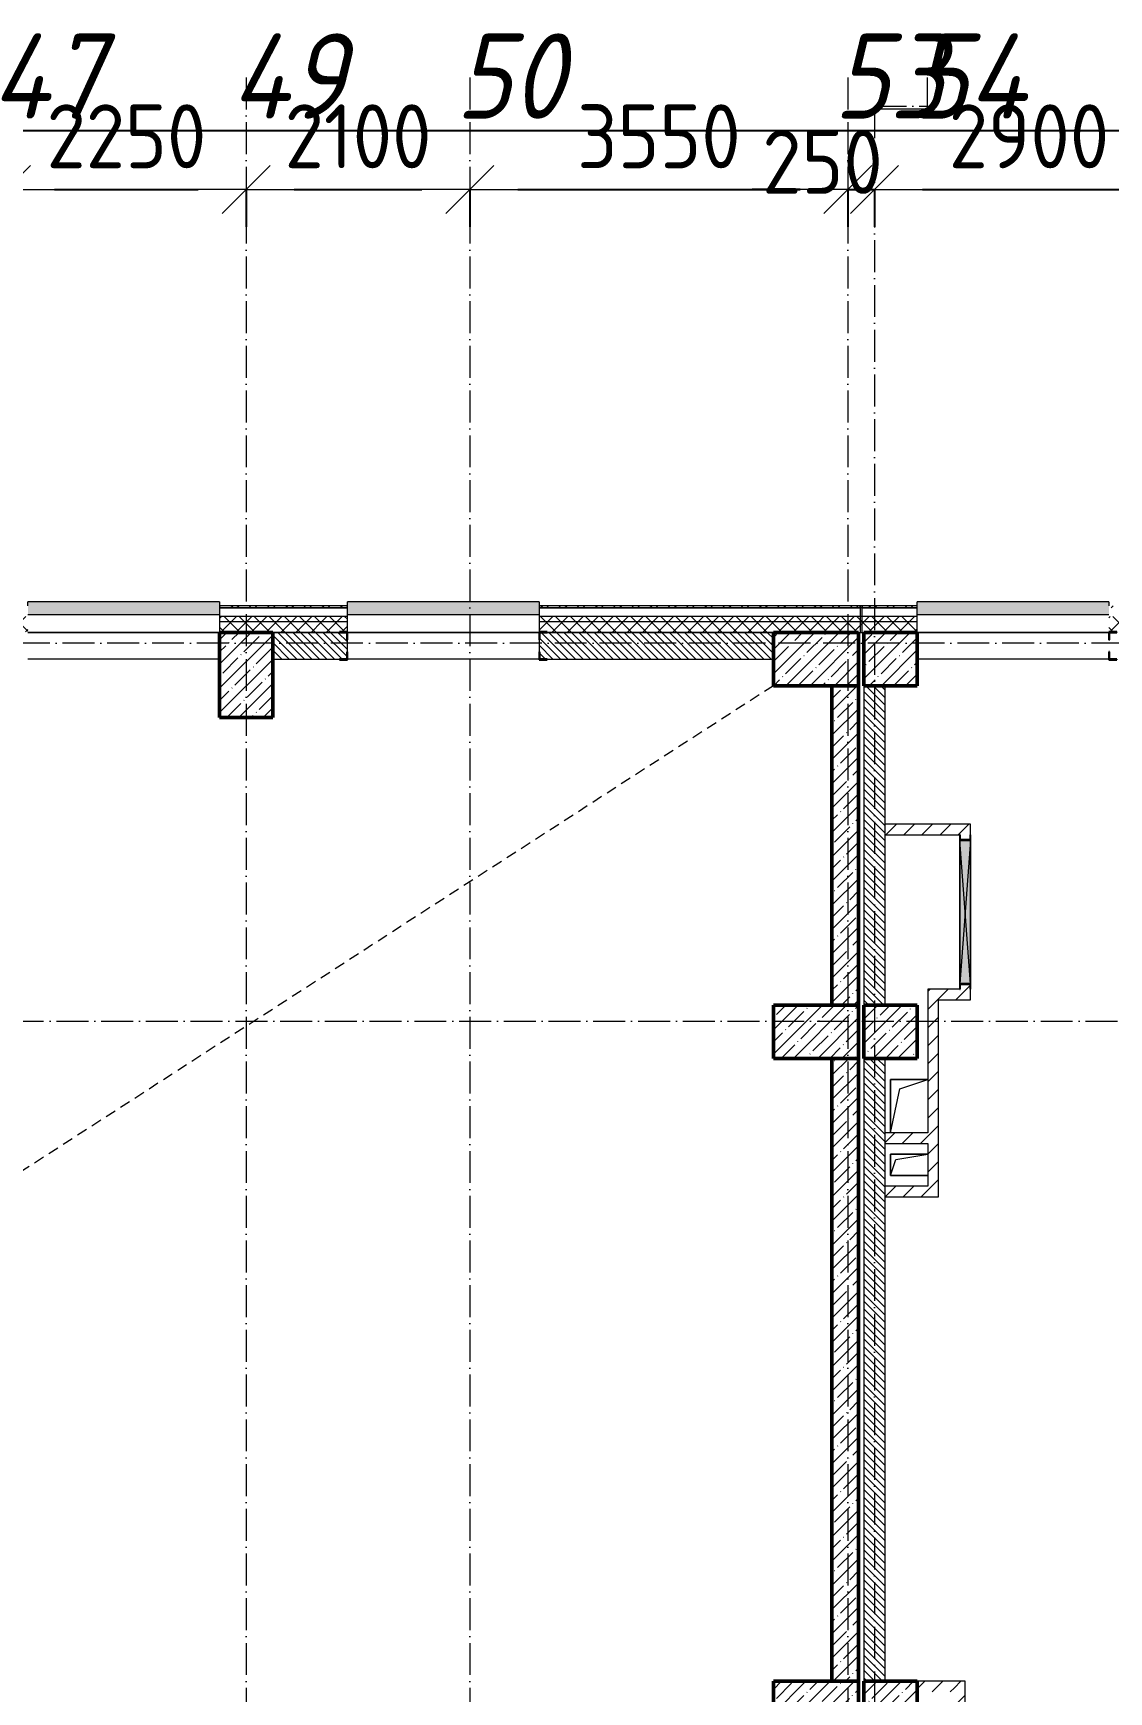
# Model space of a CAD drawing. Header units: millimetres. Extents: x 2294 to 908349, y -83289 to 219220.
# Drawn here: x 74513 to 84613, y 81756 to 97335 of the extents above; entities that cross this region are included whole.
import ezdxf

# ---------------------------------------------------------------- set-up
doc = ezdxf.new("R2010")
doc.units = ezdxf.units.MM
doc.linetypes.add('200_ШТРИХ_ш1п0_6_', pattern=[160, 100, -60])
doc.linetypes.add('50_200_ШТРИХ_1Т_ш5_п1_п1_', pattern=[700, 500, -100, 0, -100])
for name, color, linetype, lineweight in [('A-____-____-DIMS', 7, 'Continuous', 9), ('A-DETL-____-OTLN-3', 7, '200_ШТРИХ_ш1п0_6_', 9), ('A-DETL-GENF-OTLN', 7, 'Continuous', 9), ('A-FLOR-____-OTLN', 7, 'Continuous', 9), ('A-GENM-____-MCUT', 7, 'Continuous', 25), ('A-GENM-____-OTLN', 7, 'Continuous', 9), ('A-GENM-____-OTLN-1', 7, 'Continuous', 25), ('A-GLAZ-____-OTLN', 7, 'Continuous', 9), ('A-WALL-____-MCUT', 7, 'Continuous', 13), ('A-WALL-____-MCUT-1', 7, 'Continuous', 9), ('A-WALL-____-MCUT-2', 7, 'Continuous', 50), ('A-WALL-____-OTLN', 7, 'Continuous', 9), ('A-WALL-____-PATT-1', 7, 'Continuous', 9), ('A-WALL-FNSH-MCUT-1', 7, 'Continuous', 9), ('S-COLS-____-MCUT', 7, 'Continuous', 50), ('S-COLS-____-OTLN', 7, 'Continuous', 9), ('S-GRID-____-IDEN', 7, 'Continuous', 9), ('S-GRID-____-OTLN', 7, 'Continuous', 9), ('S-GRID-____-OTLN-1', 7, '50_200_ШТРИХ_1Т_ш5_п1_п1_', 9)]:
    doc.layers.add(name, color=color, linetype=linetype, lineweight=lineweight)
doc.layers.add('A-GLAZ-____-OTLN-1', color=7, linetype='Continuous', lineweight=9, true_color=0xc0c0c0)
doc.styles.add('ISOCPEUR_I_9', font='isocpeui.ttf', dxfattribs={"width": 0.9, "height": 250})
doc.styles.add('СПДС', font='isocpeur.ttf', dxfattribs={"width": 0.9})
doc.dimstyles.new('Размера А3', dxfattribs={"dimtxt": 800, "dimasz": 450, "dimexe": 350, "dimexo": 100, "dimgap": 200, "dimtad": 1, "dimdec": 0, "dimrnd": 10, "dimzin": 0, "dimdsep": 46, "dimtxsty": 'СПДС', "dimblk": 'ARROWHEAD_6', "dimcen": 1, "dimclrd": 5, "dimclre": 5, "dimclrt": 5, "dimazin": 0, "dimtfac": 1, "dimtdec": 0, "dimtmove": 2, "dimatfit": 3, "dimfxl": 1, "dimtolj": 1, "dimtzin": 0, "dimarcsym": 0})
pattern_1 = [(45, (7562.79, 6025.28), (-70.71068, 70.71068), []), (135, (7562.79, 6025.28), (-70.71068, -70.71068), [])]
pattern_2 = [(45, (7562.79, 6025.28), (-114.04925, 114.04925), []), (45, (7676.84, 6025.28), (-114.04925, 114.04925), [201.612, -40.322, 3.353, -36.97])]
pattern_3 = [(45, (7562.79, 6025.28), (-85.53659, 85.53659), []), (45, (7619.81, 6025.28), (-85.53659, 85.53659), [])]
pattern_4 = [(135, (7562.787, 6025.276), (-35.35534, -35.35534), [])]
pattern_5 = [(45, (7562.79, 6025.28), (-84.85281, 84.85281), [])]

# ---------------------------------------------------------------- blocks, each defined once
blk = doc.blocks.new('BSC_Колонна _Прямоугольная - 500х800-V80-АР1_План отверстий 2 этажа в осях 1-64_Ю-ЯЯ')
at = {"layer": 'S-COLS-____-OTLN'}
h = blk.add_hatch(dxfattribs=at)
h.set_pattern_fill('FP_93', color=256, style=0, pattern_type=2)
h.set_pattern_definition([(225, (68950, 85281.04), (114.04925, -114.04925), []), (225, (68835.95, 85281.04), (114.04925, -114.04925), [201.613, -40.323, 3.353, -36.97])])
h.paths.add_polyline_path([(250, 400), (-250, 400), (-250, -400), (250, -400)], flags=0)
at = {"layer": 'S-COLS-____-MCUT'}
for p, q in [((250, 400), (-250, 400)), ((-250, 400), (-250, -400)), ((250, -400), (250, 400)), ((-250, -400), (250, -400))]:
    blk.add_line(p, q, dxfattribs=at)
blk = doc.blocks.new('BSC_Колонна _Прямоугольная - 500х800-V81-АР1_План отверстий 2 этажа в осях 1-64_Ю-ЯЯ')
at = {"layer": 'S-COLS-____-OTLN'}
h = blk.add_hatch(dxfattribs=at)
h.set_pattern_fill('FP_94', color=256, style=0, pattern_type=2)
h.set_pattern_definition([(315, (-85431.04, 74300), (114.04925, 114.04925), []), (315, (-85431.04, 74185.95), (114.04925, 114.04925), [201.613, -40.323, 3.353, -36.97])])
h.paths.add_polyline_path([(-250, 400), (-250, -400), (250, -400), (250, 400)], flags=0)
at = {"layer": 'S-COLS-____-MCUT'}
for p, q in [((250, 400), (-250, 400)), ((-250, 400), (-250, -400)), ((250, -400), (250, 400)), ((-250, -400), (250, -400))]:
    blk.add_line(p, q, dxfattribs=at)
blk = doc.blocks.new('BSC_Колонна _Прямоугольная - 500х800-V82-АР1_План отверстий 2 этажа в осях 1-64_Ю-ЯЯ')
at = {"layer": 'S-COLS-____-OTLN'}
h = blk.add_hatch(dxfattribs=at)
h.set_pattern_fill('FP_95', color=256, style=0, pattern_type=2)
h.set_pattern_definition([(315, (-81931.04, 74300), (114.04925, 114.04925), []), (315, (-81931.04, 74185.95), (114.04925, 114.04925), [201.613, -40.323, 3.353, -36.97])])
h.paths.add_polyline_path([(-250, 400), (-250, -400), (250, -400), (250, 400)], flags=0)
at = {"layer": 'S-COLS-____-MCUT'}
for p, q in [((250, 400), (-250, 400)), ((-250, 400), (-250, -400)), ((250, -400), (250, 400)), ((-250, -400), (250, -400))]:
    blk.add_line(p, q, dxfattribs=at)
blk = doc.blocks.new('BSC_Колонна _Прямоугольная - 500х800-V83-АР1_План отверстий 2 этажа в осях 1-64_Ю-ЯЯ')
at = {"layer": 'S-COLS-____-OTLN'}
h = blk.add_hatch(dxfattribs=at)
h.set_pattern_fill('FP_96', color=256, style=0, pattern_type=2)
h.set_pattern_definition([(315, (-75581.04, 74300), (114.04925, 114.04925), []), (315, (-75581.04, 74185.95), (114.04925, 114.04925), [201.613, -40.323, 3.353, -36.97])])
h.paths.add_polyline_path([(-250, 400), (-250, -400), (250, -400), (250, 400)], flags=0)
at = {"layer": 'S-COLS-____-MCUT'}
for p, q in [((250, 400), (-250, 400)), ((-250, 400), (-250, -400)), ((250, -400), (250, 400)), ((-250, -400), (250, -400))]:
    blk.add_line(p, q, dxfattribs=at)
blk = doc.blocks.new('BSC_Колонна _Прямоугольная - 500х500-V92-АР1_План отверстий 2 этажа в осях 1-64_Ю-ЯЯ')
at = {"layer": 'S-COLS-____-OTLN'}
h = blk.add_hatch(dxfattribs=at)
h.set_pattern_fill('FP_105', color=256, style=0, pattern_type=2)
h.set_pattern_definition([(45, (-75000, -85431.04), (-114.04925, 114.04925), []), (45, (-74885.95, -85431.04), (-114.04925, 114.04925), [201.613, -40.323, 3.353, -36.97])])
h.paths.add_polyline_path([(-250, -250), (250, -250), (250, 250), (-250, 250)], flags=0)
at = {"layer": 'S-COLS-____-MCUT'}
for p, q in [((250, 250), (-250, 250)), ((-250, 250), (-250, -250)), ((250, -250), (250, 250)), ((-250, -250), (250, -250))]:
    blk.add_line(p, q, dxfattribs=at)
blk = doc.blocks.new('BSC_Колонна _Прямоугольная - 500х500-V93-АР1_План отверстий 2 этажа в осях 1-64_Ю-ЯЯ')
at = {"layer": 'S-COLS-____-OTLN'}
h = blk.add_hatch(dxfattribs=at)
h.set_pattern_fill('FP_106', color=256, style=0, pattern_type=2)
h.set_pattern_definition([(45, (-75000, -75581.04), (-114.04925, 114.04925), []), (45, (-74885.95, -75581.04), (-114.04925, 114.04925), [201.613, -40.323, 3.353, -36.97])])
h.paths.add_polyline_path([(-250, -250), (250, -250), (250, 250), (-250, 250)], flags=0)
at = {"layer": 'S-COLS-____-MCUT'}
for p, q in [((250, 250), (-250, 250)), ((-250, 250), (-250, -250)), ((250, -250), (250, 250)), ((-250, -250), (250, -250))]:
    blk.add_line(p, q, dxfattribs=at)
blk = doc.blocks.new('Фахверк_СКБ_Уголок - 250_2700-27497298-АР1_План отверстий 2 этажа в осях 1-64_Ю-ЯЯ')
at = {"layer": 'A-GENM-____-MCUT'}
for p, q in [((200, 181), (125, 181)), ((125, 181), (125, 106)), ((131, 106), (131, 175)), ((131, 175), (200, 175)), ((200, 175), (200, 181)), ((125, 106), (131, 106)), ((131, -6), (125, -6)), ((125, -6), (125, -81)), ((125, -81), (200, -81)), ((131, -75), (131, -6)), ((200, -75), (131, -75)), ((200, -81), (200, -75))]:
    blk.add_line(p, q, dxfattribs=at)
blk = doc.blocks.new('AR_Отверстие прямоугольное _в плите_ - AR_Отверстие прямоугольное _в плите_-V179-АР1_План отверстий 2 этажа в осях 1-64_Ю-ЯЯ')
at = {"layer": 'A-GENM-____-OTLN'}
for p, q in [((175, 250), (-175, 250)), ((-175, 250), (-175, -250)), ((-175, -250), (-87, 163)), ((-87, 163), (175, 250))]:
    blk.add_line(p, q, dxfattribs=at)
blk = doc.blocks.new('AR_Отверстие прямоугольное _в плите_ - AR_Отверстие прямоугольное _в плите_-30552592-АР1_План отверстий 2 этажа в осях 1-64_Ю-ЯЯ')
at = {"layer": 'A-GENM-____-OTLN'}
for p, q in [((175, 100), (-175, 100)), ((-175, 100), (-175, -100)), ((-175, -100), (-125, 50)), ((-125, 50), (175, 100)), ((-175, -100), (175, -100))]:
    blk.add_line(p, q, dxfattribs=at)
blk = doc.blocks.new('Отлив_СКБ - Отлив витража_120_НВФ-31885689-АР1_План отверстий 2 этажа в осях 1-64_Ю-ЯЯ')
at = {"layer": 'A-GLAZ-____-OTLN-1'}
for points in [[(1800, 2), (1800, 120), (0, 120), (0, 2), (737, 2)], [(1800, 0), (1800, 2), (0, 2), (0, 0), (737, 0)]]:
    blk.add_hatch(color=256, dxfattribs=at).paths.add_polyline_path(points, flags=0)
at = {"layer": 'A-GLAZ-____-OTLN'}
for p, q in [((0, 83), (0, 120)), ((1800, 120), (0, 120)), ((0, 2), (1800, 2)), ((1800, 120), (1800, 83)), ((1800, 0), (0, 0))]:
    blk.add_line(p, q, dxfattribs=at)
blk = doc.blocks.new('Стены 2 - Стены 4-31194547-АР1_План отверстий 2 этажа в осях 1-64_Ю-ЯЯ')
at = {"layer": 'A-WALL-____-MCUT'}
for p, q in [((-1799, 41030), (-1799, 41010)), ((-1549, 41030), (-1799, 41030)), ((-1799, 41010), (-1549, 41010)), ((-1549, 41010), (-1549, 41030))]:
    blk.add_line(p, q, dxfattribs=at)
blk = doc.blocks.new('AR_Отверстие прямоугольное _в стене_ - AR_Отверстие прямоугольное _в стене__ОВ-36825274-АР1_План отверстий 2 этажа в осях 1-64_Ю-ЯЯ')
at = {"layer": 'A-GLAZ-____-OTLN'}
blk.add_hatch(color=256, dxfattribs=at).paths.add_polyline_path([(675, -50), (675, 50), (-675, 50), (-675, -50), (1, -50)], flags=0)
at = {"layer": 'A-DETL-GENF-OTLN'}
for p, q in [((-675, 50), (675, 50)), ((675, 50), (-675, -50)), ((-675, 50), (675, -50)), ((675, 50), (-675, 50)), ((675, -50), (-675, -50)), ((-675, -50), (675, -50))]:
    blk.add_line(p, q, dxfattribs=at)
blk = doc.blocks.new('154_Фахверк_СКБ_Швеллер - Тип_100_3960-28318856-АР1_План отверстий 2 этажа в осях 1-64_Ю-ЯЯ')
at = {"layer": 'A-GENM-____-MCUT'}
for p, q in [((175, 50), (125, 50)), ((125, 50), (125, -50)), ((128, 47), (175, 47)), ((128, -47), (128, 47)), ((175, 47), (175, 50)), ((125, -50), (175, -50)), ((175, -47), (128, -47)), ((175, -50), (175, -47))]:
    blk.add_line(p, q, dxfattribs=at)
blk = doc.blocks.new('2floor')
at = {"layer": 'A-WALL-____-PATT-1'}
h = blk.add_hatch(dxfattribs=at)
h.set_pattern_fill('FP_3', color=256, style=0, pattern_type=2)
h.set_pattern_definition(pattern_3)
h.paths.add_polyline_path([(82278, 91936), (82278, 91956), (79263, 91956), (79263, 91936), (81783, 91936)], flags=0)
h.paths.add_polyline_path([(77463, 91936), (77463, 91956), (76263, 91956), (76263, 91936)], flags=0)
h.paths.add_polyline_path([(74463, 91936), (74463, 91956), (73263, 91956), (73263, 91936)], flags=0)
h.paths.add_polyline_path([(71463, 91936), (71463, 91956), (70213, 91956), (70213, 91936), (71178, 91936)], flags=0)
h.paths.add_polyline_path([(68413, 91936), (68413, 91956), (67213, 91956), (67213, 91936), (67643, 91936)], flags=0)
h.paths.add_polyline_path([(64991, 91936), (65413, 91936), (65413, 91956), (64213, 91956), (64213, 91936)], flags=0)
h.paths.add_polyline_path([(59413, 91936), (59413, 91956), (57748, 91956), (57748, 91936), (58805, 91936)], flags=0)
h.paths.add_polyline_path([(62413, 91936), (62413, 91956), (61213, 91956), (61213, 91936)], flags=0)
h = blk.add_hatch(dxfattribs=at)
h.set_pattern_fill('FP_3', color=256, style=0, pattern_type=2)
h.set_pattern_definition(pattern_3)
h.paths.add_polyline_path([(94155, 91936), (94513, 91936), (94513, 91956), (93388, 91956), (93388, 91936)], flags=0)
h.paths.add_polyline_path([(96573, 91936), (96573, 91956), (96313, 91956), (96313, 91936)], flags=0)
h.paths.add_polyline_path([(91588, 91936), (91588, 91956), (90463, 91956), (90463, 91936), (91504, 91936)], flags=0)
h.paths.add_polyline_path([(85813, 91936), (85813, 91956), (84613, 91956), (84613, 91936), (85318, 91936)], flags=0)
h.paths.add_polyline_path([(82298, 91936), (82813, 91936), (82813, 91956), (82298, 91956)], flags=0)
h = blk.add_hatch(dxfattribs=at)
h.set_pattern_fill('FP_1', color=256, style=0, pattern_type=2)
h.set_pattern_definition(pattern_1)
h.paths.add_polyline_path([(108913, 91806), (108963, 91806), (108963, 91856), (102063, 91856), (102063, 91806), (106528, 91806)], flags=0)
h.paths.add_polyline_path([(96806, 91806), (97513, 91806), (97513, 91856), (96313, 91856), (96313, 91806)], flags=0)
h.paths.add_polyline_path([(99313, 91806), (101063, 91806), (101063, 91856), (99313, 91856)], flags=0)
h.paths.add_polyline_path([(94513, 91806), (94513, 91856), (93388, 91856), (93388, 91806), (94155, 91806)], flags=0)
h.paths.add_polyline_path([(91588, 91806), (91588, 91856), (90463, 91856), (90463, 91806), (91504, 91806)], flags=0)
h.paths.add_polyline_path([(84613, 91806), (85813, 91806), (85813, 91856), (84613, 91856)], flags=0)
h.paths.add_polyline_path([(82813, 91806), (82813, 91856), (79263, 91856), (79263, 91806), (81783, 91806)], flags=0)
h.paths.add_polyline_path([(77463, 91806), (77463, 91856), (76263, 91856), (76263, 91806)], flags=0)
h.paths.add_polyline_path([(74463, 91806), (74463, 91856), (73263, 91856), (73263, 91806)], flags=0)
h.paths.add_polyline_path([(71463, 91806), (71463, 91856), (70213, 91856), (70213, 91806), (71178, 91806)], flags=0)
h.paths.add_polyline_path([(67643, 91806), (68413, 91806), (68413, 91856), (67213, 91856), (67213, 91806)], flags=0)
h.paths.add_polyline_path([(65413, 91806), (65413, 91856), (64213, 91856), (64213, 91806), (64991, 91806)], flags=0)
h.paths.add_polyline_path([(62413, 91806), (62413, 91856), (61213, 91856), (61213, 91806)], flags=0)
h.paths.add_polyline_path([(58805, 91806), (59413, 91806), (59413, 91856), (57763, 91856), (57763, 91806), (57921, 91806)], flags=0)
h = blk.add_hatch(dxfattribs=at)
h.set_pattern_fill('FP_1', color=256, style=0, pattern_type=2)
h.set_pattern_definition(pattern_1)
h.paths.add_polyline_path([(108813, 91706), (108913, 91706), (108913, 91806), (102063, 91806), (102063, 91706), (106528, 91706)], flags=0)
h.paths.add_polyline_path([(100563, 91706), (101063, 91706), (101063, 91806), (99313, 91806), (99313, 91712), (99388, 91712), (99388, 91706), (99458, 91706)], flags=0)
h.paths.add_polyline_path([(96806, 91706), (97438, 91706), (97438, 91712), (97513, 91712), (97513, 91806), (96313, 91806), (96313, 91706)], flags=0)
h.paths.add_polyline_path([(94155, 91706), (94438, 91706), (94438, 91712), (94513, 91712), (94513, 91806), (93388, 91806), (93388, 91712), (93463, 91712), (93463, 91706)], flags=0)
h.paths.add_polyline_path([(91504, 91706), (91513, 91706), (91513, 91712), (91588, 91712), (91588, 91806), (90463, 91806), (90463, 91706), (90963, 91706)], flags=0)
h.paths.add_polyline_path([(85063, 91706), (85738, 91706), (85738, 91712), (85813, 91712), (85813, 91806), (84613, 91806), (84613, 91712), (84688, 91712), (84688, 91706)], flags=0)
h.paths.add_polyline_path([(82813, 91706), (82813, 91806), (79263, 91806), (79263, 91712), (79338, 91712), (79338, 91706), (82313, 91706)], flags=0)
h.paths.add_polyline_path([(76263, 91706), (77388, 91706), (77388, 91712), (77463, 91712), (77463, 91806), (76263, 91806)], flags=0)
h.paths.add_polyline_path([(73338, 91706), (74388, 91706), (74388, 91712), (74463, 91712), (74463, 91806), (73263, 91806), (73263, 91712), (73338, 91712)], flags=0)
h.paths.add_polyline_path([(71388, 91706), (71388, 91712), (71463, 91712), (71463, 91806), (70213, 91806), (70213, 91712), (70288, 91712), (70288, 91706), (71178, 91706)], flags=0)
h.paths.add_polyline_path([(68338, 91706), (68338, 91712), (68413, 91712), (68413, 91806), (67213, 91806), (67213, 91712), (67288, 91712), (67288, 91706), (67643, 91706)], flags=0)
h.paths.add_polyline_path([(65338, 91706), (65338, 91712), (65413, 91712), (65413, 91806), (64213, 91806), (64213, 91712), (64288, 91712), (64288, 91706), (64991, 91706)], flags=0)
h.paths.add_polyline_path([(61288, 91706), (62338, 91706), (62338, 91712), (62413, 91712), (62413, 91806), (61213, 91806), (61213, 91712), (61288, 91712)], flags=0)
h.paths.add_polyline_path([(59338, 91706), (59338, 91712), (59413, 91712), (59413, 91806), (57763, 91806), (57763, 91706), (58805, 91706)], flags=0)
h = blk.add_hatch(dxfattribs=at)
h.set_pattern_fill('FP_6', color=256, style=0, pattern_type=2)
h.set_pattern_definition(pattern_4)
h.paths.add_polyline_path([(81463, 91456), (81463, 91706), (79269, 91706), (79269, 91637), (79263, 91637), (79263, 91525), (79269, 91525), (79269, 91456), (79338, 91456)], flags=0)
h.paths.add_polyline_path([(77388, 91456), (77457, 91456), (77457, 91525), (77463, 91525), (77463, 91637), (77457, 91637), (77457, 91706), (76763, 91706), (76763, 91456)], flags=0)
h = blk.add_hatch(dxfattribs=at)
h.set_pattern_fill('FP_13', color=256, style=0, pattern_type=2)
h.set_pattern_definition(pattern_2)
h.paths.add_polyline_path([(82263, 88206), (82263, 91206), (82013, 91206), (82013, 88206)], flags=0)
h = blk.add_hatch(dxfattribs=at)
h.set_pattern_fill('FP_6', color=256, style=0, pattern_type=2)
h.set_pattern_definition(pattern_4)
h.paths.add_polyline_path([(82513, 88206), (82513, 91206), (82313, 91206), (82313, 88206)], flags=0)
h = blk.add_hatch(dxfattribs=at)
h.set_pattern_fill('FP_4', color=256, style=0, pattern_type=2)
h.set_pattern_definition(pattern_5)
h.paths.add_polyline_path([(83213, 89806), (83213, 89906), (82513, 89906), (82513, 89806)], flags=0)
h = blk.add_hatch(dxfattribs=at)
h.set_pattern_fill('FP_4', color=256, style=0, pattern_type=2)
h.set_pattern_definition(pattern_5)
h.paths.add_polyline_path([(83310, 88256), (83313, 88256), (83313, 88356), (83310, 88356), (83310, 88403), (83216, 88403), (83216, 88356), (83213, 88356), (83213, 88256), (83216, 88256)], flags=0)
h.paths.add_polyline_path([(83303, 89759), (83310, 89759), (83310, 89806), (83313, 89806), (83313, 89906), (83213, 89906), (83213, 89806), (83216, 89806), (83216, 89759)], flags=0)
h = blk.add_hatch(dxfattribs=at)
h.set_pattern_fill('FP_4', color=256, style=0, pattern_type=2)
h.set_pattern_definition(pattern_5)
h.paths.add_polyline_path([(83013, 86506), (83013, 88356), (82913, 88356), (82913, 86506)], flags=0)
h = blk.add_hatch(dxfattribs=at)
h.set_pattern_fill('FP_4', color=256, style=0, pattern_type=2)
h.set_pattern_definition(pattern_5)
h.paths.add_polyline_path([(83213, 88256), (83213, 88356), (83013, 88356), (83013, 88256)], flags=0)
h = blk.add_hatch(dxfattribs=at)
h.set_pattern_fill('FP_13', color=256, style=0, pattern_type=2)
h.set_pattern_definition(pattern_2)
h.paths.add_polyline_path([(82013, 81856), (82263, 81856), (82263, 87706), (82013, 87706), (82013, 82623)], flags=0)
h = blk.add_hatch(dxfattribs=at)
h.set_pattern_fill('FP_6', color=256, style=0, pattern_type=2)
h.set_pattern_definition(pattern_4)
h.paths.add_polyline_path([(82313, 81856), (82513, 81856), (82513, 87706), (82313, 87706), (82313, 82623)], flags=0)
h = blk.add_hatch(dxfattribs=at)
h.set_pattern_fill('FP_4', color=256, style=0, pattern_type=2)
h.set_pattern_definition(pattern_5)
h.paths.add_polyline_path([(82913, 86906), (82913, 87006), (82513, 87006), (82513, 86906)], flags=0)
h = blk.add_hatch(dxfattribs=at)
h.set_pattern_fill('FP_4', color=256, style=0, pattern_type=2)
h.set_pattern_definition(pattern_5)
h.paths.add_polyline_path([(82513, 86406), (83013, 86406), (83013, 86506), (82513, 86506)], flags=0)
h = blk.add_hatch(dxfattribs=at)
h.set_pattern_fill('FP_4', color=256, style=0, pattern_type=2)
h.set_pattern_definition(pattern_5)
h.paths.add_polyline_path([(83163, 81756), (83163, 81856), (82813, 81856), (82813, 81756)], flags=0)
h = blk.add_hatch(dxfattribs=at)
h.set_pattern_fill('FP_4', color=256, style=0, pattern_type=2)
h.set_pattern_definition(pattern_5)
h.paths.add_polyline_path([(83163, 79956), (83263, 79956), (83263, 81856), (83163, 81856), (83163, 80056)], flags=0)
at = {"layer": 'S-COLS-____-OTLN'}
h = blk.add_hatch(dxfattribs=at)
h.set_pattern_fill('FP_13', color=256, style=0, pattern_type=2)
h.set_pattern_definition(pattern_2)
h.paths.add_polyline_path([(82813, 87706), (82813, 88206), (82313, 88206), (82313, 87706)], flags=0)
at = {"layer": 'A-DETL-____-OTLN-3'}
blk.add_line((81463, 91206), (58563, 76406), dxfattribs=at)
at = {"layer": 'A-FLOR-____-OTLN'}
for p, q in [((82563, 87506), (82913, 87506)), ((82563, 87006), (82563, 87506)), ((82563, 86806), (82913, 86806)), ((82563, 86606), (82563, 86806)), ((82913, 86606), (82563, 86606))]:
    blk.add_line(p, q, dxfattribs=at)
at = {"layer": 'A-WALL-____-MCUT'}
for p, q in [((76263, 91936), (76263, 91706)), ((77463, 91936), (76263, 91936)), ((76263, 91936), (77463, 91936)), ((77463, 91712), (77463, 91936)), ((79263, 91936), (79263, 91712)), ((82813, 91936), (79263, 91936)), ((79263, 91936), (82278, 91936)), ((82298, 91936), (82813, 91936)), ((82813, 91706), (82813, 91936)), ((76763, 91706), (77388, 91706)), ((77388, 91706), (76763, 91706)), ((77463, 91525), (77463, 91637)), ((79263, 91637), (79263, 91525)), ((79338, 91706), (81463, 91706)), ((81463, 91706), (79338, 91706)), ((82263, 91706), (82313, 91706)), ((76763, 91456), (77388, 91456)), ((79338, 91456), (81463, 91456)), ((82313, 91206), (82313, 88206)), ((82513, 88206), (82513, 91206)), ((82313, 88206), (82513, 88206)), ((82313, 87706), (82313, 81856)), ((82513, 87706), (82313, 87706)), ((82513, 81856), (82513, 87706))]:
    blk.add_line(p, q, dxfattribs=at)
at = {"layer": 'A-WALL-____-MCUT-1'}
for p, q in [((77463, 91856), (76263, 91856)), ((77463, 91806), (76263, 91806)), ((82813, 91856), (79263, 91856)), ((82813, 91806), (79263, 91806))]:
    blk.add_line(p, q, dxfattribs=at)
at = {"layer": 'A-WALL-____-MCUT-2'}
for p, q in [((82013, 91206), (82013, 88206)), ((82263, 88206), (82263, 91206)), ((82013, 87706), (82013, 81856)), ((82263, 81856), (82263, 87706))]:
    blk.add_line(p, q, dxfattribs=at)
at = {"layer": 'A-WALL-____-OTLN'}
for p, q in [((76263, 91706), (74463, 91706)), ((74463, 91706), (76263, 91706)), ((79263, 91706), (77463, 91706)), ((77463, 91706), (79263, 91706)), ((84613, 91706), (82813, 91706)), ((82813, 91706), (84613, 91706)), ((76263, 91456), (74463, 91456)), ((79263, 91456), (77463, 91456)), ((84613, 91456), (82813, 91456))]:
    blk.add_line(p, q, dxfattribs=at)
at = {"layer": 'A-WALL-FNSH-MCUT-1'}
for p, q in [((77463, 91956), (76263, 91956)), ((76263, 91956), (76263, 91936)), ((77463, 91936), (77463, 91956)), ((82278, 91956), (79263, 91956)), ((79263, 91956), (79263, 91936)), ((82278, 91936), (82278, 91956)), ((82813, 91956), (82298, 91956)), ((82298, 91956), (82298, 91936)), ((82813, 91936), (82813, 91956)), ((83313, 89906), (82513, 89906)), ((83313, 89806), (83313, 89906)), ((82513, 89806), (83213, 89806)), ((82913, 88356), (82913, 87006)), ((83213, 88356), (82913, 88356)), ((83313, 88256), (83313, 88356)), ((83013, 86406), (83013, 88256)), ((83013, 88256), (83313, 88256)), ((82913, 87006), (82513, 87006)), ((82513, 86906), (82913, 86906)), ((82913, 86906), (82913, 86506)), ((82913, 86506), (82513, 86506)), ((82513, 86406), (83013, 86406)), ((83263, 81856), (82813, 81856)), ((83263, 79956), (83263, 81856))]:
    blk.add_line(p, q, dxfattribs=at)
at = {"layer": 'S-COLS-____-MCUT'}
for p, q in [((82813, 88206), (82313, 88206)), ((82313, 88206), (82313, 87706)), ((82813, 87706), (82813, 88206)), ((82313, 87706), (82813, 87706))]:
    blk.add_line(p, q, dxfattribs=at)
at = {"layer": 'A-GENM-____-OTLN'}
for name, p in [('AR_Отверстие прямоугольное _в плите_ - AR_Отверстие прямоугольное _в плите_-V179-АР1_План отверстий 2 этажа в осях 1-64_Ю-ЯЯ', (82738, 87256)), ('AR_Отверстие прямоугольное _в плите_ - AR_Отверстие прямоугольное _в плите_-30552592-АР1_План отверстий 2 этажа в осях 1-64_Ю-ЯЯ', (82738, 86706))]:
    blk.add_blockref(name, p, dxfattribs=at)
at = {"layer": 'A-GENM-____-OTLN-1'}
for name, p, rotation in [('Фахверк_СКБ_Уголок - 250_2700-27497298-АР1_План отверстий 2 этажа в осях 1-64_Ю-ЯЯ', (77588, 91631), 180), ('154_Фахверк_СКБ_Швеллер - Тип_100_3960-28318856-АР1_План отверстий 2 этажа в осях 1-64_Ю-ЯЯ', (83263, 89631), 90), ('154_Фахверк_СКБ_Швеллер - Тип_100_3960-28318856-АР1_План отверстий 2 этажа в осях 1-64_Ю-ЯЯ', (83263, 88531), 270)]:
    blk.add_blockref(name, p, dxfattribs=dict(at, rotation=rotation))
for p in [(79138, 91531), (84488, 91531)]:
    blk.add_blockref('Фахверк_СКБ_Уголок - 250_2700-27497298-АР1_План отверстий 2 этажа в осях 1-64_Ю-ЯЯ', p, dxfattribs=at)
at = {"layer": 'A-GLAZ-____-OTLN'}
for p in [(74463, 91873), (77463, 91873), (82813, 91873)]:
    blk.add_blockref('Отлив_СКБ - Отлив витража_120_НВФ-31885689-АР1_План отверстий 2 этажа в осях 1-64_Ю-ЯЯ', p, dxfattribs=at)
at = {"layer": 'A-GLAZ-____-OTLN', "rotation": 270}
blk.add_blockref('AR_Отверстие прямоугольное _в стене_ - AR_Отверстие прямоугольное _в стене__ОВ-36825274-АР1_План отверстий 2 этажа в осях 1-64_Ю-ЯЯ', (83263, 89081), dxfattribs=at)
at = {"layer": 'A-WALL-____-OTLN', "rotation": 89.9999999999999}
blk.add_blockref('Стены 2 - Стены 4-31194547-АР1_План отверстий 2 этажа в осях 1-64_Ю-ЯЯ', (123308, 93505), dxfattribs=at)
at = {"layer": 'S-COLS-____-OTLN'}
for name, p, rotation in [('BSC_Колонна _Прямоугольная - 500х800-V80-АР1_План отверстий 2 этажа в осях 1-64_Ю-ЯЯ', (76513, 91306), 180), ('BSC_Колонна _Прямоугольная - 500х800-V81-АР1_План отверстий 2 этажа в осях 1-64_Ю-ЯЯ', (81863, 91456), 89.9999999999999), ('BSC_Колонна _Прямоугольная - 500х800-V82-АР1_План отверстий 2 этажа в осях 1-64_Ю-ЯЯ', (81863, 87956), 89.9999999999999), ('BSC_Колонна _Прямоугольная - 500х800-V83-АР1_План отверстий 2 этажа в осях 1-64_Ю-ЯЯ', (81863, 81606), 89.9999999999999)]:
    blk.add_blockref(name, p, dxfattribs=dict(at, rotation=rotation))
for name, p in [('BSC_Колонна _Прямоугольная - 500х500-V92-АР1_План отверстий 2 этажа в осях 1-64_Ю-ЯЯ', (82563, 91456)), ('BSC_Колонна _Прямоугольная - 500х500-V93-АР1_План отверстий 2 этажа в осях 1-64_Ю-ЯЯ', (82563, 81606))]:
    blk.add_blockref(name, p, dxfattribs=at)
blk = doc.blocks.new('ARROWHEAD_6')
at = {"color": 0, "linetype": 'Continuous'}
for p, q in [((-0.5, -0.5), (0.5, 0.5)), ((0, 0), (-1, 0))]:
    blk.add_line(p, q, dxfattribs=at)
blk = doc.blocks.new('*D2669')
at = {"layer": 'A-____-____-DIMS', "color": 0, "lineweight": -2, "transparency": 16777216}
for p, q in [((232284, 95872), (232284, 95516)), ((232734, 95866), (234084, 95866)), ((234534, 95872), (234534, 95516))]:
    blk.add_line(p, q, dxfattribs=at)
at = {"layer": 'Defpoints', "color": 0, "transparency": 16777216}
for p in [(232284, 95972), (234534, 95972), (234534, 95866)]:
    blk.add_point(p, dxfattribs=at)
at = {"layer": 'A-____-____-DIMS', "color": 0, "lineweight": -2, "transparency": 16777216, "xscale": 450, "yscale": 450, "zscale": 450, "rotation": 180}
blk.add_blockref('ARROWHEAD_6', (232284, 95866), dxfattribs=at)
at = {"layer": 'A-____-____-DIMS', "color": 0, "lineweight": -2, "transparency": 16777216, "xscale": 450, "yscale": 450, "zscale": 450}
blk.add_blockref('ARROWHEAD_6', (234534, 95866), dxfattribs=at)
at = {"layer": 'A-____-____-DIMS', "color": 0, "transparency": 16777216, "insert": (233409, 96366), "char_height": 600, "attachment_point": 5, "style": 'СПДС'}
blk.add_mtext('\\A1;2250', dxfattribs=at)
blk = doc.blocks.new('*D2670')
at = {"layer": 'A-____-____-DIMS', "color": 0, "lineweight": -2, "transparency": 16777216}
for p, q in [((234534, 95872), (234534, 95516)), ((234984, 95866), (236184, 95866)), ((236634, 95872), (236634, 95516))]:
    blk.add_line(p, q, dxfattribs=at)
at = {"layer": 'Defpoints', "color": 0, "transparency": 16777216}
for p in [(234534, 95972), (236634, 95972), (236634, 95866)]:
    blk.add_point(p, dxfattribs=at)
at = {"layer": 'A-____-____-DIMS', "color": 0, "lineweight": -2, "transparency": 16777216, "xscale": 450, "yscale": 450, "zscale": 450, "rotation": 180}
blk.add_blockref('ARROWHEAD_6', (234534, 95866), dxfattribs=at)
at = {"layer": 'A-____-____-DIMS', "color": 0, "lineweight": -2, "transparency": 16777216, "xscale": 450, "yscale": 450, "zscale": 450}
blk.add_blockref('ARROWHEAD_6', (236634, 95866), dxfattribs=at)
at = {"layer": 'A-____-____-DIMS', "color": 0, "transparency": 16777216, "insert": (235584, 96366), "char_height": 600, "attachment_point": 5, "style": 'СПДС'}
blk.add_mtext('\\A1;2100', dxfattribs=at)
blk = doc.blocks.new('*D2671')
at = {"layer": 'A-____-____-DIMS', "color": 0, "lineweight": -2, "transparency": 16777216}
for p, q in [((236634, 95872), (236634, 95516)), ((237084, 95866), (239734, 95866)), ((240184, 95872), (240184, 95516))]:
    blk.add_line(p, q, dxfattribs=at)
at = {"layer": 'Defpoints', "color": 0, "transparency": 16777216}
for p in [(236634, 95972), (240184, 95972), (240184, 95866)]:
    blk.add_point(p, dxfattribs=at)
at = {"layer": 'A-____-____-DIMS', "color": 0, "lineweight": -2, "transparency": 16777216, "xscale": 450, "yscale": 450, "zscale": 450, "rotation": 180}
blk.add_blockref('ARROWHEAD_6', (236634, 95866), dxfattribs=at)
at = {"layer": 'A-____-____-DIMS', "color": 0, "lineweight": -2, "transparency": 16777216, "xscale": 450, "yscale": 450, "zscale": 450}
blk.add_blockref('ARROWHEAD_6', (240184, 95866), dxfattribs=at)
at = {"layer": 'A-____-____-DIMS', "color": 0, "transparency": 16777216, "insert": (238409, 96366), "char_height": 600, "attachment_point": 5, "style": 'СПДС'}
blk.add_mtext('\\A1;3550', dxfattribs=at)
blk = doc.blocks.new('*D2672')
at = {"layer": 'A-____-____-DIMS', "color": 0, "lineweight": -2, "transparency": 16777216}
for p, q in [((239734, 95866), (239284, 95866)), ((240184, 95872), (240184, 95516)), ((240184, 95866), (240434, 95866)), ((240434, 95872), (240434, 95516)), ((240884, 95866), (241334, 95866))]:
    blk.add_line(p, q, dxfattribs=at)
at = {"layer": 'Defpoints', "color": 0, "transparency": 16777216}
for p in [(240184, 95972), (240434, 95972), (240434, 95866)]:
    blk.add_point(p, dxfattribs=at)
at = {"layer": 'A-____-____-DIMS', "color": 0, "lineweight": -2, "transparency": 16777216, "xscale": 450, "yscale": 450, "zscale": 450}
blk.add_blockref('ARROWHEAD_6', (240184, 95866), dxfattribs=at)
at = {"layer": 'A-____-____-DIMS', "color": 0, "lineweight": -2, "transparency": 16777216, "xscale": 450, "yscale": 450, "zscale": 450, "rotation": 180}
blk.add_blockref('ARROWHEAD_6', (240434, 95866), dxfattribs=at)
at = {"layer": 'A-____-____-DIMS', "color": 0, "transparency": 16777216, "insert": (239379, 96426), "char_height": 600, "attachment_point": 1, "line_spacing_factor": 1.149209, "style": 'СПДС'}
blk.add_mtext('\\A1;250', dxfattribs=at)
blk = doc.blocks.new('*D2673')
at = {"layer": 'A-____-____-DIMS', "color": 0, "lineweight": -2, "transparency": 16777216}
for p, q in [((240434, 95872), (240434, 95516)), ((240884, 95866), (242884, 95866)), ((243334, 95872), (243334, 95516))]:
    blk.add_line(p, q, dxfattribs=at)
at = {"layer": 'Defpoints', "color": 0, "transparency": 16777216}
for p in [(240434, 95972), (243334, 95972), (243334, 95866)]:
    blk.add_point(p, dxfattribs=at)
at = {"layer": 'A-____-____-DIMS', "color": 0, "lineweight": -2, "transparency": 16777216, "xscale": 450, "yscale": 450, "zscale": 450, "rotation": 180}
blk.add_blockref('ARROWHEAD_6', (240434, 95866), dxfattribs=at)
at = {"layer": 'A-____-____-DIMS', "color": 0, "lineweight": -2, "transparency": 16777216, "xscale": 450, "yscale": 450, "zscale": 450}
blk.add_blockref('ARROWHEAD_6', (243334, 95866), dxfattribs=at)
at = {"layer": 'A-____-____-DIMS', "color": 0, "transparency": 16777216, "insert": (241884, 96366), "char_height": 600, "attachment_point": 5, "style": 'СПДС'}
blk.add_mtext('\\A1;2900', dxfattribs=at)
blk = doc.blocks.new('*D2679')
at = {"layer": 'A-____-____-DIMS', "color": 0, "lineweight": -2, "transparency": 16777216}
for p, q in [((163234, 96424), (163234, 96068)), ((163684, 96418), (213680, 96418)), ((266284, 96418), (216132, 96418)), ((266734, 96424), (266734, 96068))]:
    blk.add_line(p, q, dxfattribs=at)
at = {"layer": 'Defpoints', "color": 0, "transparency": 16777216}
for p in [(163234, 96524), (266734, 96524), (266734, 96418)]:
    blk.add_point(p, dxfattribs=at)
at = {"layer": 'A-____-____-DIMS', "color": 0, "lineweight": -2, "transparency": 16777216, "xscale": 450, "yscale": 450, "zscale": 450, "rotation": 180}
blk.add_blockref('ARROWHEAD_6', (163234, 96418), dxfattribs=at)
at = {"layer": 'A-____-____-DIMS', "color": 0, "lineweight": -2, "transparency": 16777216, "xscale": 450, "yscale": 450, "zscale": 450}
blk.add_blockref('ARROWHEAD_6', (266734, 96418), dxfattribs=at)
at = {"layer": 'A-____-____-DIMS', "color": 0, "transparency": 16777216, "insert": (213880, 96978), "char_height": 600, "attachment_point": 1, "line_spacing_factor": 1.149209, "style": 'СПДС'}
blk.add_mtext('\\A1;103500', dxfattribs=at)
blk = doc.blocks.new('3osi')
at = {"layer": 'S-GRID-____-OTLN'}
blk.add_line((240433.5, 96623.3), (240926.4, 96623.3), dxfattribs=at)
at = {"layer": 'S-GRID-____-OTLN-1', "color": 251, "ltscale": 0.6, "true_color": 0x636466}
for p, q in [((234533.5, 96918.1), (234533.5, 58916.9)), ((236633.5, 96918.1), (236633.5, 46006.3)), ((240183.5, 96918.1), (240183.5, 46296.5)), ((240930.2, 96649.9), (240930.2, 96918.1)), ((240433.5, 96649.9), (240433.5, 46006.3)), ((240433.5, 96649.9), (240930.2, 96649.9)), ((269657.9, 91606.3), (160914.7, 91606.3)), ((160914.7, 88056.3), (269657.9, 88056.3))]:
    blk.add_line(p, q, dxfattribs=at)
at = {"layer": 'S-GRID-____-IDEN', "char_height": 800, "attachment_point": 1, "style": 'ISOCPEUR_I_9'}
for s, insert, width in [('47', (232140.1, 97332.1), 425.696), ('49', (234390.1, 97332.1), 425.696), ('50', (236499.1, 97332.1), 404.05), ('53', (240049.1, 97332.1), 404.05), ('54', (240786.8, 97332.1), 425.696)]:
    blk.add_mtext(s, dxfattribs=dict(at, insert=insert, width=width))
at = {"layer": 'A-____-____-DIMS'}
for base, p1, p2, picture, middle in [((266733.5, 96417.9), (163233.5, 96524), (266733.5, 96524), '*D2679', (214906.4, 96577.9)), ((240433.5, 95865.7), (240183.5, 95971.8), (240433.5, 95971.8), '*D2672', (239891.9, 96025.7))]:
    dim = blk.add_linear_dim(base=base, p1=p1, p2=p2, dimstyle='Размера А3', override={"dimtxt": 600, "dimclrd": 0, "dimclre": 0, "dimclrt": 0}, dxfattribs=at)
    dim.commit()
    dim.dimension.update_dxf_attribs({"geometry": picture, "text_midpoint": middle, "dimtype": 160})
for base, p1, p2, picture, middle in [((234533.5, 95865.7), (232283.5, 95971.8), (234533.5, 95971.8), '*D2669', (233408.5, 96365.7)), ((236633.5, 95865.7), (234533.5, 95971.8), (236633.5, 95971.8), '*D2670', (235583.5, 96365.7)), ((240183.5, 95865.7), (236633.5, 95971.8), (240183.5, 95971.8), '*D2671', (238408.5, 96365.7)), ((243333.5, 95865.7), (240433.5, 95971.8), (243333.5, 95971.8), '*D2673', (241883.5, 96365.7))]:
    dim = blk.add_linear_dim(base=base, p1=p1, p2=p2, dimstyle='Размера А3', override={"dimtxt": 600, "dimclrd": 0, "dimclre": 0, "dimclrt": 0}, dxfattribs=at)
    dim.commit()
    dim.dimension.update_dxf_attribs({"geometry": picture, "text_midpoint": middle})

msp = doc.modelspace()

# ---------------------------------------------------------------- block references
for name, p in [('3osi', (-158020.7, 0)), ('2floor', (0, 0))]:
    msp.add_blockref(name, p)

doc.saveas('drawing.dxf')
